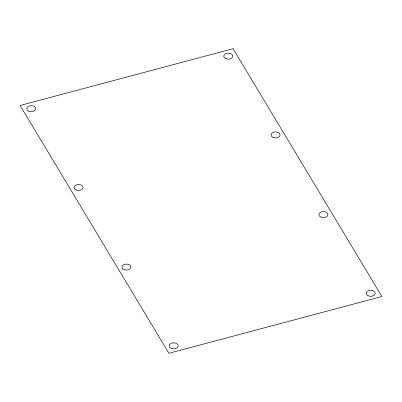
<?xml version="1.0" encoding="UTF-8"?>
<svg xmlns="http://www.w3.org/2000/svg" width="402" height="402" viewBox="0 0 402 402"><rect width="100%" height="100%" fill="white"/><g stroke="black" fill="none" stroke-linecap="round" stroke-linejoin="round"><path stroke-width="0.6" d="M233.08 48.712L20.1 105.49L168.92 353.288L381.9 296.51L233.08 48.712M368.282 295.857A4.512 3.005 -0.1 0 0 375.232 293.47A4.512 3.005 -0.1 0 0 368.659 290.661A4.512 3.005 -0.1 0 0 368.282 295.857M320.977 217.09A4.512 3.005 -0.1 0 0 327.931 214.703A4.512 3.005 -0.1 0 0 321.354 211.894A4.512 3.005 -0.1 0 0 320.977 217.09M273.139 137.444A4.512 3.005 -0.1 0 0 280.093 135.057A4.512 3.005 -0.1 0 0 273.521 132.248A4.512 3.005 -0.1 0 0 273.139 137.444M225.839 58.677A4.512 3.005 -0.1 0 0 232.788 56.295A4.512 3.005 -0.1 0 0 226.215 53.481A4.512 3.005 -0.1 0 0 225.839 58.677M171.277 348.373A4.512 3.005 -0.1 0 0 178.227 345.991A4.512 3.005 -0.1 0 0 171.654 343.177A4.512 3.005 -0.1 0 0 171.277 348.373M123.972 269.611A4.512 3.005 -0.1 0 0 130.926 267.224A4.512 3.005 -0.1 0 0 124.349 264.416A4.512 3.005 -0.1 0 0 123.972 269.611M76.134 189.965A4.512 3.005 -0.1 0 0 83.088 187.578A4.512 3.005 -0.1 0 0 76.516 184.769A4.512 3.005 -0.1 0 0 76.134 189.965M28.833 111.198A4.512 3.005 -0.1 0 0 35.783 108.816A4.512 3.005 -0.1 0 0 29.21 106.002A4.512 3.005 -0.1 0 0 28.833 111.198"/></g></svg>
